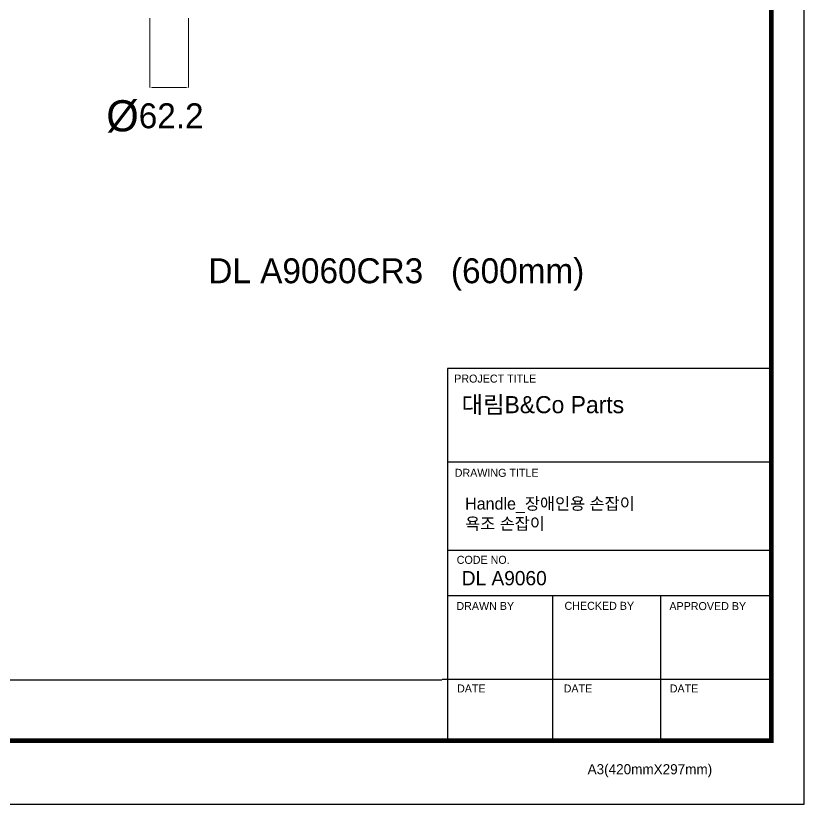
# Model space of a CAD drawing. Header units: millimetres. Extents: x 6283 to 9538, y -1821 to 564.
# Drawn here: x 8272 to 9538, y -1821 to -555 of the extents above; entities that cross this region are included whole.
import ezdxf

# ---------------------------------------------------------------- set-up
doc = ezdxf.new("R2010")
doc.units = ezdxf.units.MM
doc.layers.add('DEF_LAYER_DIM', color=7, linetype='Continuous')
doc.styles.add('Daelim Dimension', font='\x7f\x7f\x7f\x7f.TTF')
doc.dimstyles.new('DEFAULT', dxfattribs={"dimscale": 2, "dimtxt": 2, "dimasz": 2, "dimexe": 0, "dimexo": 2, "dimgap": 1, "dimtad": 1, "dimdec": 1, "dimzin": 9, "dimdsep": 46, "dimtxsty": 'Daelim Dimension', "dimcen": 0.5, "dimclrd": 252, "dimclre": 252, "dimclrt": 3, "dimadec": 1, "dimazin": 0, "dimtfac": 1, "dimtdec": 1, "dimtix": 1, "dimtmove": 0, "dimatfit": 3, "dimfxl": 0, "dimtolj": 1, "dimtzin": 1, "dimlwd": 9, "dimlwe": 9, "dimarcsym": 0})

# ---------------------------------------------------------------- blocks, each defined once
blk = doc.blocks.new('*D16')
at = {"layer": 'DEF_LAYER_DIM', "color": 5, "linetype": 'Continuous', "lineweight": 9}
for p, q in [((8487.4, -559.5), (8487.4, -670.5)), ((8549.5, -559.5), (8549.5, -670.5)), ((8491.4, -670.5), (8545.5, -670.5))]:
    blk.add_line(p, q, dxfattribs=at)
at = {"layer": 'DEF_LAYER_DIM', "color": 5, "linetype": 'Continuous'}
for points in [[(8491.4, -669.8), (8491.4, -671.2), (8487.4, -670.5)], [(8545.5, -669.8), (8545.5, -671.2), (8549.5, -670.5)]]:
    blk.add_solid(points, dxfattribs=at)
at = {"layer": 'Defpoints', "color": 0, "linetype": 'Continuous'}
for p in [(8487.4, -555.5), (8549.5, -555.5), (8549.5, -670.5)]:
    blk.add_point(p, dxfattribs=at)
at = {"layer": 'DEF_LAYER_DIM', "color": 7, "linetype": 'Continuous', "insert": (8495.7, -716.9), "char_height": 40, "attachment_point": 5, "style": 'Daelim Dimension'}
blk.add_mtext('\\A1;{\\H1.25x;\\C256;Ø}62.2', dxfattribs=at)

msp = doc.modelspace()

# ---------------------------------------------------------------- linework, layer by layer
at = {"color": 5, "ltscale": 40}
for p, q in [((9485.25, -1121.4), (8965.03, -1121.4)), ((9485.25, -1271.76), (8965.03, -1271.76)), ((9485.25, -1271.76), (8965.03, -1271.76)), ((9485.25, -1413.21), (8965.03, -1413.21)), ((9485.25, -1413.21), (8965.03, -1413.21)), ((9485.25, -1486.16), (8965.03, -1486.16)), ((9485.25, -1486.16), (8965.03, -1486.16)), ((9134, -1486.16), (9134, -1718.4)), ((9307.41, -1486.16), (9307.41, -1718.4)), ((9485.25, -1620.32), (8956.81, -1620.32)), ((9485.25, -1620.32), (8969.08, -1620.32)), ((9485.25, -1718.4), (9039.42, -1718.4))]:
    msp.add_line(p, q, dxfattribs=at)
at = {"color": 5, "ltscale": 0.5}
msp.add_line((8965.03, -1121.4), (8965.03, -1721.55), dxfattribs=at)
at = {"color": 5}
msp.add_line((6335.25, -1620.69), (8956.18, -1620.69), dxfattribs=at)
at = {"ltscale": 0.5}
msp.add_lwpolyline([(6282.91, -1820.52), (9537.91, -1820.52), (9537.91, 564.48), (6282.91, 564.48)], close=True, dxfattribs=at)
at = {"color": 5, "linetype": 'ByBlock', "lineweight": 200, "const_width": 7.5}
msp.add_lwpolyline([(6335.25, -1718.4), (9485.25, -1718.4), (9485.25, 509.1), (6335.25, 509.1)], close=True, dxfattribs=at)

# ---------------------------------------------------------------- texts
at = {"color": 5, "ltscale": 40, "style": 'Daelim Dimension'}
for s, height, p in [('PROJECT TITLE', 12.8451, (8976.04, -1144.04)), ('DRAWING TITLE', 12.8451, (8976.87, -1295.22)), ('CODE NO.', 12.845, (8980.09, -1434.83)), ('DRAWN BY', 12.845, (8979.58, -1508.87)), ('CHECKED BY', 12.845, (9153.14, -1508.64)), ('APPROVED BY', 12.8451, (9321.45, -1509.06)), ('DATE', 12.845, (8980.59, -1641.26)), ('DATE', 12.845, (9151.77, -1641.26)), ('DATE', 12.845, (9322.04, -1641.26)), ('A3(420mmX297mm)', 16.2119, (9190.17, -1772.48))]:
    msp.add_text(s, height=height, dxfattribs=at).set_placement(p)
at = {"linetype": 'ByBlock', "insert": (8581.37, -944.64), "char_height": 40, "width": 590.727, "attachment_point": 1, "style": 'Daelim Dimension'}
msp.add_mtext('DL A9060CR3   (600mm)', dxfattribs=at)
at = {"attachment_point": 1, "style": 'Daelim Dimension'}
for s, insert, char_height, width in [('\\pt219.76;대림B&Co Parts', (8987.9, -1165.68), 27.4696, 441.4985), (' Handle_장애인용 손잡이\\P 욕조 손잡이', (8986.4, -1328.61), 19.2629, 448.7047), ('DL A9060', (8988.14, -1446.34), 22.932, 385.9221)]:
    msp.add_mtext(s, dxfattribs=dict(at, insert=insert, char_height=char_height, width=width))

# ---------------------------------------------------------------- dimensions: what is measured, and where the dimension line sits
at = {"layer": 'DEF_LAYER_DIM', "color": 5, "linetype": 'Continuous'}
dim = msp.add_linear_dim(base=(8549.49, -670.48), p1=(8487.38, -555.54), p2=(8549.49, -555.54), text='{\\H1.25x;\\C256;Ø}62.2', dimstyle='DEFAULT', override={"dimtxt": 20, "dimclrd": 5, "dimclre": 5, "dimclrt": 7, "dimtmove": 2}, dxfattribs=at)
dim.commit()
dim.dimension.update_dxf_attribs({"geometry": '*D16', "text_midpoint": (8495.75, -716.87), "dimtype": 160})

doc.saveas('drawing.dxf')
